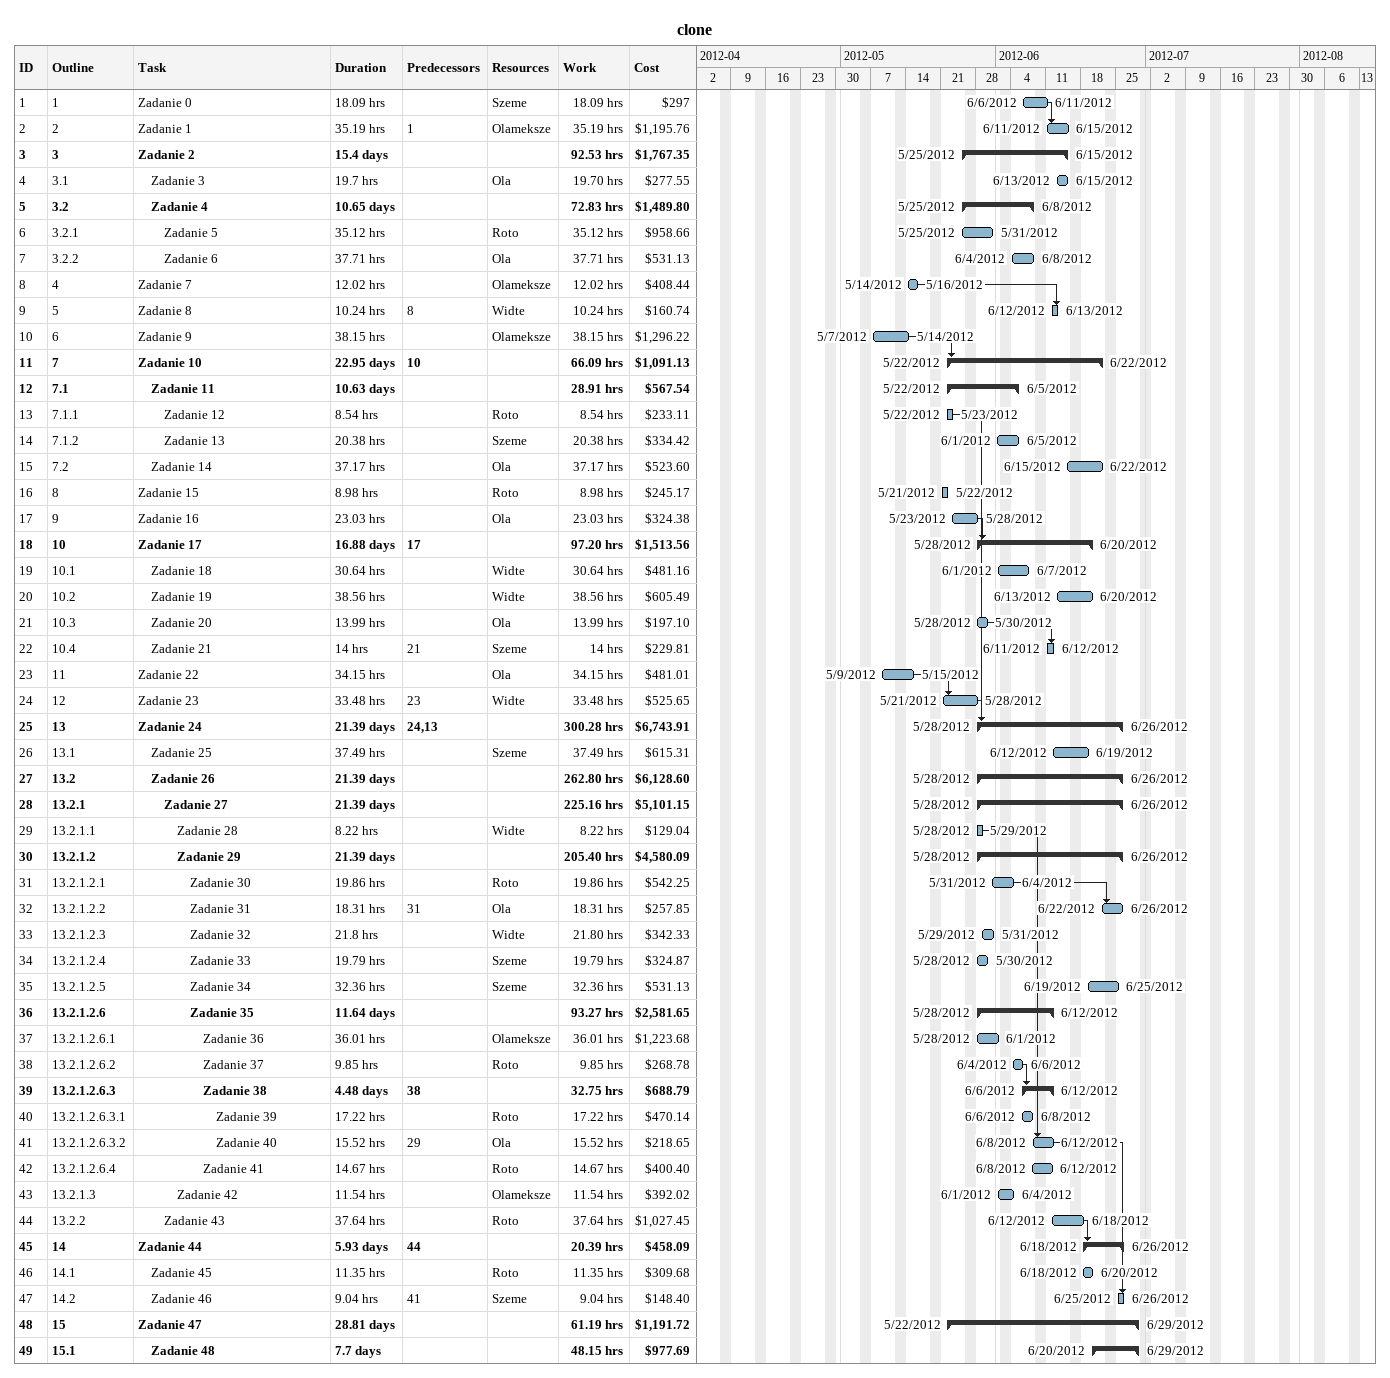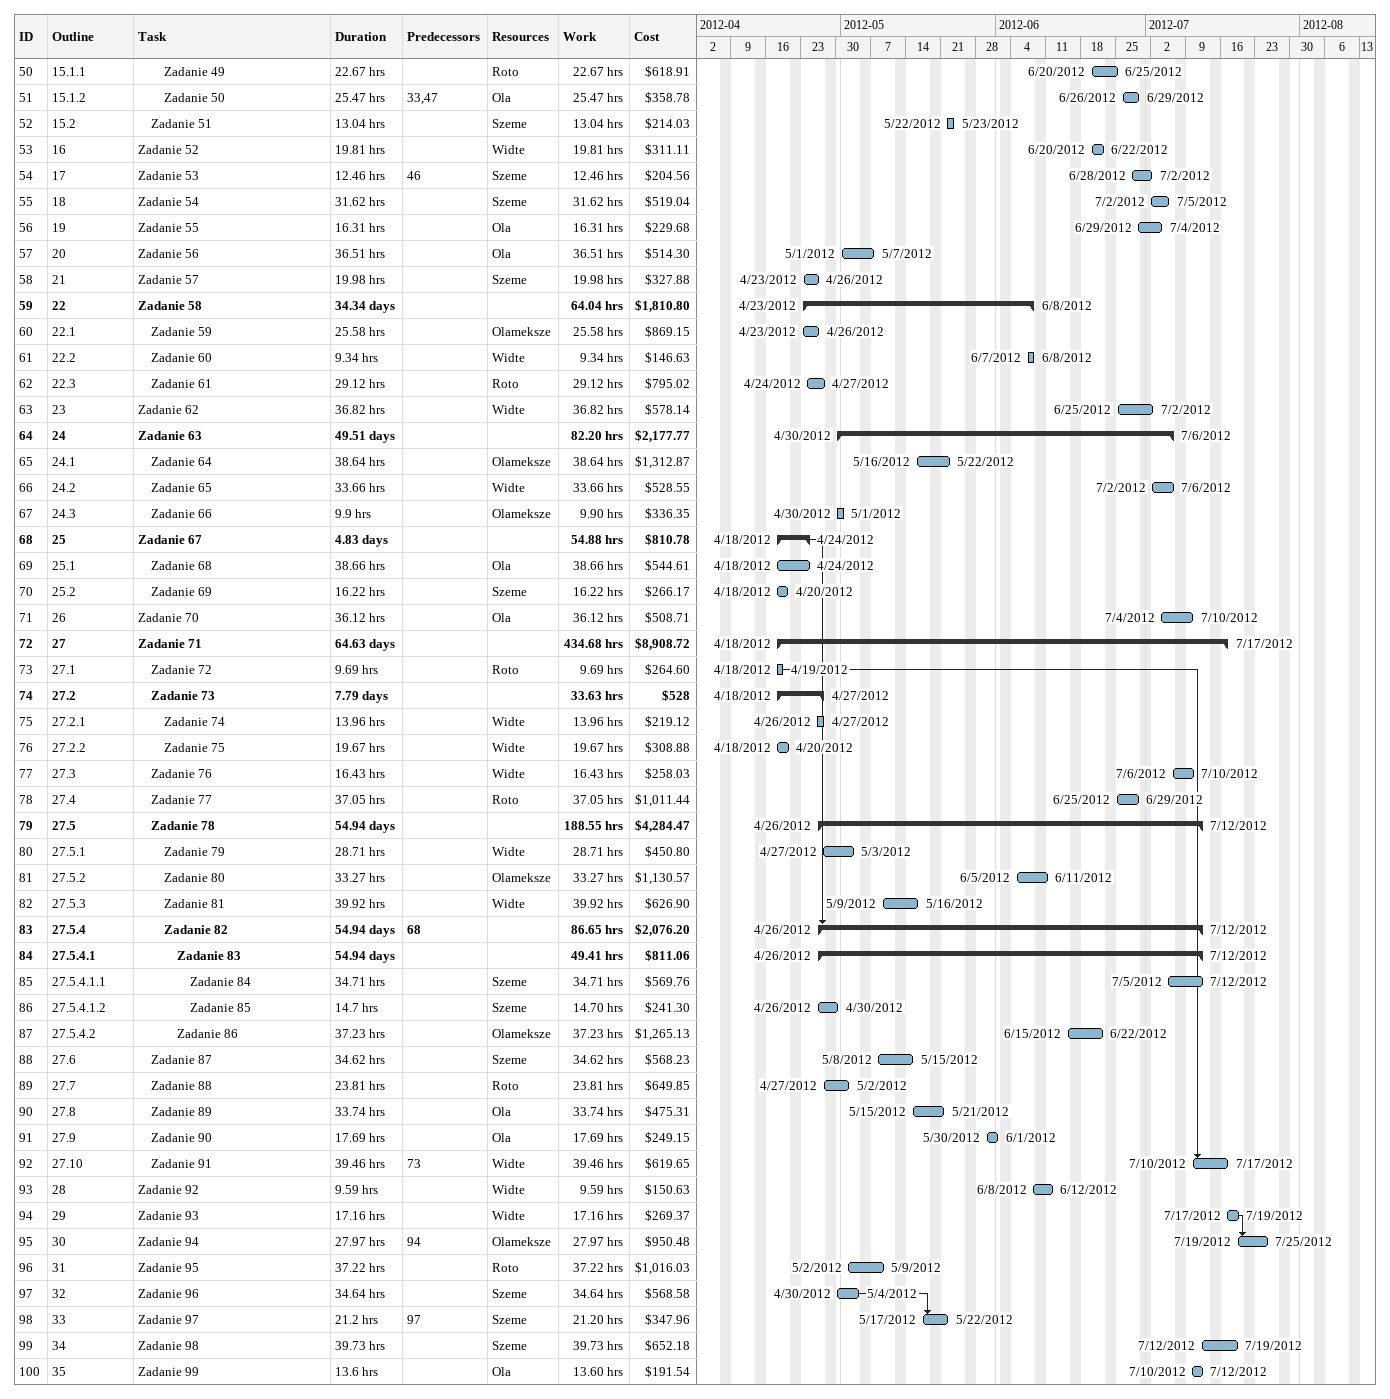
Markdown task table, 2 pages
clone

| ID | WBS | Task | Duration | Start | Finish | Predecessors | Resources | Work (h) | Cost ($) |
|---|---|---|---|---|---|---|---|---|---|
| 1 | 1 | Zadanie 0 | 18.09h | 2012-06-06 | 2012-06-11 |  | Szeme | 18.09 | 297 |
| 2 | 2 | Zadanie 1 | 35.19h | 2012-06-11 | 2012-06-15 | 1 | Olameksze | 35.19 | 1195.76 |
| 3 | 3 | **Zadanie 2** | 15.4d | 2012-05-25 | 2012-06-15 |  |  | 92.53 | 1767.35 |
| 4 | 3.1 | Zadanie 3 | 19.7h | 2012-06-13 | 2012-06-15 |  | Ola | 19.70 | 277.55 |
| 5 | 3.2 | **Zadanie 4** | 10.65d | 2012-05-25 | 2012-06-08 |  |  | 72.83 | 1489.80 |
| 6 | 3.2.1 | Zadanie 5 | 35.12h | 2012-05-25 | 2012-05-31 |  | Roto | 35.12 | 958.66 |
| 7 | 3.2.2 | Zadanie 6 | 37.71h | 2012-06-04 | 2012-06-08 |  | Ola | 37.71 | 531.13 |
| 8 | 4 | Zadanie 7 | 12.02h | 2012-05-14 | 2012-05-16 |  | Olameksze | 12.02 | 408.44 |
| 9 | 5 | Zadanie 8 | 10.24h | 2012-06-12 | 2012-06-13 | 8 | Widte | 10.24 | 160.74 |
| 10 | 6 | Zadanie 9 | 38.15h | 2012-05-07 | 2012-05-14 |  | Olameksze | 38.15 | 1296.22 |
| 11 | 7 | **Zadanie 10** | 22.95d | 2012-05-22 | 2012-06-22 | 10 |  | 66.09 | 1091.13 |
| 12 | 7.1 | **Zadanie 11** | 10.63d | 2012-05-22 | 2012-06-05 |  |  | 28.91 | 567.54 |
| 13 | 7.1.1 | Zadanie 12 | 8.54h | 2012-05-22 | 2012-05-23 |  | Roto | 8.54 | 233.11 |
| 14 | 7.1.2 | Zadanie 13 | 20.38h | 2012-06-01 | 2012-06-05 |  | Szeme | 20.38 | 334.42 |
| 15 | 7.2 | Zadanie 14 | 37.17h | 2012-06-15 | 2012-06-22 |  | Ola | 37.17 | 523.60 |
| 16 | 8 | Zadanie 15 | 8.98h | 2012-05-21 | 2012-05-22 |  | Roto | 8.98 | 245.17 |
| 17 | 9 | Zadanie 16 | 23.03h | 2012-05-23 | 2012-05-28 |  | Ola | 23.03 | 324.38 |
| 18 | 10 | **Zadanie 17** | 16.88d | 2012-05-28 | 2012-06-20 | 17 |  | 97.20 | 1513.56 |
| 19 | 10.1 | Zadanie 18 | 30.64h | 2012-06-01 | 2012-06-07 |  | Widte | 30.64 | 481.16 |
| 20 | 10.2 | Zadanie 19 | 38.56h | 2012-06-13 | 2012-06-20 |  | Widte | 38.56 | 605.49 |
| 21 | 10.3 | Zadanie 20 | 13.99h | 2012-05-28 | 2012-05-30 |  | Ola | 13.99 | 197.10 |
| 22 | 10.4 | Zadanie 21 | 14h | 2012-06-11 | 2012-06-12 | 21 | Szeme | 14 | 229.81 |
| 23 | 11 | Zadanie 22 | 34.15h | 2012-05-09 | 2012-05-15 |  | Ola | 34.15 | 481.01 |
| 24 | 12 | Zadanie 23 | 33.48h | 2012-05-21 | 2012-05-28 | 23 | Widte | 33.48 | 525.65 |
| 25 | 13 | **Zadanie 24** | 21.39d | 2012-05-28 | 2012-06-26 | 24, 13 |  | 300.28 | 6743.91 |
| 26 | 13.1 | Zadanie 25 | 37.49h | 2012-06-12 | 2012-06-19 |  | Szeme | 37.49 | 615.31 |
| 27 | 13.2 | **Zadanie 26** | 21.39d | 2012-05-28 | 2012-06-26 |  |  | 262.80 | 6128.60 |
| 28 | 13.2.1 | **Zadanie 27** | 21.39d | 2012-05-28 | 2012-06-26 |  |  | 225.16 | 5101.15 |
| 29 | 13.2.1.1 | Zadanie 28 | 8.22h | 2012-05-28 | 2012-05-29 |  | Widte | 8.22 | 129.04 |
| 30 | 13.2.1.2 | **Zadanie 29** | 21.39d | 2012-05-28 | 2012-06-26 |  |  | 205.40 | 4580.09 |
| 31 | 13.2.1.2.1 | Zadanie 30 | 19.86h | 2012-05-31 | 2012-06-04 |  | Roto | 19.86 | 542.25 |
| 32 | 13.2.1.2.2 | Zadanie 31 | 18.31h | 2012-06-22 | 2012-06-26 | 31 | Ola | 18.31 | 257.85 |
| 33 | 13.2.1.2.3 | Zadanie 32 | 21.8h | 2012-05-29 | 2012-05-31 |  | Widte | 21.80 | 342.33 |
| 34 | 13.2.1.2.4 | Zadanie 33 | 19.79h | 2012-05-28 | 2012-05-30 |  | Szeme | 19.79 | 324.87 |
| 35 | 13.2.1.2.5 | Zadanie 34 | 32.36h | 2012-06-19 | 2012-06-25 |  | Szeme | 32.36 | 531.13 |
| 36 | 13.2.1.2.6 | **Zadanie 35** | 11.64d | 2012-05-28 | 2012-06-12 |  |  | 93.27 | 2581.65 |
| 37 | 13.2.1.2.6.1 | Zadanie 36 | 36.01h | 2012-05-28 | 2012-06-01 |  | Olameksze | 36.01 | 1223.68 |
| 38 | 13.2.1.2.6.2 | Zadanie 37 | 9.85h | 2012-06-04 | 2012-06-06 |  | Roto | 9.85 | 268.78 |
| 39 | 13.2.1.2.6.3 | **Zadanie 38** | 4.48d | 2012-06-06 | 2012-06-12 | 38 |  | 32.75 | 688.79 |
| 40 | 13.2.1.2.6.3.1 | Zadanie 39 | 17.22h | 2012-06-06 | 2012-06-08 |  | Roto | 17.22 | 470.14 |
| 41 | 13.2.1.2.6.3.2 | Zadanie 40 | 15.52h | 2012-06-08 | 2012-06-12 | 29 | Ola | 15.52 | 218.65 |
| 42 | 13.2.1.2.6.4 | Zadanie 41 | 14.67h | 2012-06-08 | 2012-06-12 |  | Roto | 14.67 | 400.40 |
| 43 | 13.2.1.3 | Zadanie 42 | 11.54h | 2012-06-01 | 2012-06-04 |  | Olameksze | 11.54 | 392.02 |
| 44 | 13.2.2 | Zadanie 43 | 37.64h | 2012-06-12 | 2012-06-18 |  | Roto | 37.64 | 1027.45 |
| 45 | 14 | **Zadanie 44** | 5.93d | 2012-06-18 | 2012-06-26 | 44 |  | 20.39 | 458.09 |
| 46 | 14.1 | Zadanie 45 | 11.35h | 2012-06-18 | 2012-06-20 |  | Roto | 11.35 | 309.68 |
| 47 | 14.2 | Zadanie 46 | 9.04h | 2012-06-25 | 2012-06-26 | 41 | Szeme | 9.04 | 148.40 |
| 48 | 15 | **Zadanie 47** | 28.81d | 2012-05-22 | 2012-06-29 |  |  | 61.19 | 1191.72 |
| 49 | 15.1 | **Zadanie 48** | 7.7d | 2012-06-20 | 2012-06-29 |  |  | 48.15 | 977.69 |
| 50 | 15.1.1 | Zadanie 49 | 22.67h | 2012-06-20 | 2012-06-25 |  | Roto | 22.67 | 618.91 |
| 51 | 15.1.2 | Zadanie 50 | 25.47h | 2012-06-26 | 2012-06-29 | 33, 47 | Ola | 25.47 | 358.78 |
| 52 | 15.2 | Zadanie 51 | 13.04h | 2012-05-22 | 2012-05-23 |  | Szeme | 13.04 | 214.03 |
| 53 | 16 | Zadanie 52 | 19.81h | 2012-06-20 | 2012-06-22 |  | Widte | 19.81 | 311.11 |
| 54 | 17 | Zadanie 53 | 12.46h | 2012-06-28 | 2012-07-02 | 46 | Szeme | 12.46 | 204.56 |
| 55 | 18 | Zadanie 54 | 31.62h | 2012-07-02 | 2012-07-05 |  | Szeme | 31.62 | 519.04 |
| 56 | 19 | Zadanie 55 | 16.31h | 2012-06-29 | 2012-07-04 |  | Ola | 16.31 | 229.68 |
| 57 | 20 | Zadanie 56 | 36.51h | 2012-05-01 | 2012-05-07 |  | Ola | 36.51 | 514.30 |
| 58 | 21 | Zadanie 57 | 19.98h | 2012-04-23 | 2012-04-26 |  | Szeme | 19.98 | 327.88 |
| 59 | 22 | **Zadanie 58** | 34.34d | 2012-04-23 | 2012-06-08 |  |  | 64.04 | 1810.80 |
| 60 | 22.1 | Zadanie 59 | 25.58h | 2012-04-23 | 2012-04-26 |  | Olameksze | 25.58 | 869.15 |
| 61 | 22.2 | Zadanie 60 | 9.34h | 2012-06-07 | 2012-06-08 |  | Widte | 9.34 | 146.63 |
| 62 | 22.3 | Zadanie 61 | 29.12h | 2012-04-24 | 2012-04-27 |  | Roto | 29.12 | 795.02 |
| 63 | 23 | Zadanie 62 | 36.82h | 2012-06-25 | 2012-07-02 |  | Widte | 36.82 | 578.14 |
| 64 | 24 | **Zadanie 63** | 49.51d | 2012-04-30 | 2012-07-06 |  |  | 82.20 | 2177.77 |
| 65 | 24.1 | Zadanie 64 | 38.64h | 2012-05-16 | 2012-05-22 |  | Olameksze | 38.64 | 1312.87 |
| 66 | 24.2 | Zadanie 65 | 33.66h | 2012-07-02 | 2012-07-06 |  | Widte | 33.66 | 528.55 |
| 67 | 24.3 | Zadanie 66 | 9.9h | 2012-04-30 | 2012-05-01 |  | Olameksze | 9.90 | 336.35 |
| 68 | 25 | **Zadanie 67** | 4.83d | 2012-04-18 | 2012-04-24 |  |  | 54.88 | 810.78 |
| 69 | 25.1 | Zadanie 68 | 38.66h | 2012-04-18 | 2012-04-24 |  | Ola | 38.66 | 544.61 |
| 70 | 25.2 | Zadanie 69 | 16.22h | 2012-04-18 | 2012-04-20 |  | Szeme | 16.22 | 266.17 |
| 71 | 26 | Zadanie 70 | 36.12h | 2012-07-04 | 2012-07-10 |  | Ola | 36.12 | 508.71 |
| 72 | 27 | **Zadanie 71** | 64.63d | 2012-04-18 | 2012-07-17 |  |  | 434.68 | 8908.72 |
| 73 | 27.1 | Zadanie 72 | 9.69h | 2012-04-18 | 2012-04-19 |  | Roto | 9.69 | 264.60 |
| 74 | 27.2 | **Zadanie 73** | 7.79d | 2012-04-18 | 2012-04-27 |  |  | 33.63 | 528 |
| 75 | 27.2.1 | Zadanie 74 | 13.96h | 2012-04-26 | 2012-04-27 |  | Widte | 13.96 | 219.12 |
| 76 | 27.2.2 | Zadanie 75 | 19.67h | 2012-04-18 | 2012-04-20 |  | Widte | 19.67 | 308.88 |
| 77 | 27.3 | Zadanie 76 | 16.43h | 2012-07-06 | 2012-07-10 |  | Widte | 16.43 | 258.03 |
| 78 | 27.4 | Zadanie 77 | 37.05h | 2012-06-25 | 2012-06-29 |  | Roto | 37.05 | 1011.44 |
| 79 | 27.5 | **Zadanie 78** | 54.94d | 2012-04-26 | 2012-07-12 |  |  | 188.55 | 4284.47 |
| 80 | 27.5.1 | Zadanie 79 | 28.71h | 2012-04-27 | 2012-05-03 |  | Widte | 28.71 | 450.80 |
| 81 | 27.5.2 | Zadanie 80 | 33.27h | 2012-06-05 | 2012-06-11 |  | Olameksze | 33.27 | 1130.57 |
| 82 | 27.5.3 | Zadanie 81 | 39.92h | 2012-05-09 | 2012-05-16 |  | Widte | 39.92 | 626.90 |
| 83 | 27.5.4 | **Zadanie 82** | 54.94d | 2012-04-26 | 2012-07-12 | 68 |  | 86.65 | 2076.20 |
| 84 | 27.5.4.1 | **Zadanie 83** | 54.94d | 2012-04-26 | 2012-07-12 |  |  | 49.41 | 811.06 |
| 85 | 27.5.4.1.1 | Zadanie 84 | 34.71h | 2012-07-05 | 2012-07-12 |  | Szeme | 34.71 | 569.76 |
| 86 | 27.5.4.1.2 | Zadanie 85 | 14.7h | 2012-04-26 | 2012-04-30 |  | Szeme | 14.70 | 241.30 |
| 87 | 27.5.4.2 | Zadanie 86 | 37.23h | 2012-06-15 | 2012-06-22 |  | Olameksze | 37.23 | 1265.13 |
| 88 | 27.6 | Zadanie 87 | 34.62h | 2012-05-08 | 2012-05-15 |  | Szeme | 34.62 | 568.23 |
| 89 | 27.7 | Zadanie 88 | 23.81h | 2012-04-27 | 2012-05-02 |  | Roto | 23.81 | 649.85 |
| 90 | 27.8 | Zadanie 89 | 33.74h | 2012-05-15 | 2012-05-21 |  | Ola | 33.74 | 475.31 |
| 91 | 27.9 | Zadanie 90 | 17.69h | 2012-05-30 | 2012-06-01 |  | Ola | 17.69 | 249.15 |
| 92 | 27.10 | Zadanie 91 | 39.46h | 2012-07-10 | 2012-07-17 | 73 | Widte | 39.46 | 619.65 |
| 93 | 28 | Zadanie 92 | 9.59h | 2012-06-08 | 2012-06-12 |  | Widte | 9.59 | 150.63 |
| 94 | 29 | Zadanie 93 | 17.16h | 2012-07-17 | 2012-07-19 |  | Widte | 17.16 | 269.37 |
| 95 | 30 | Zadanie 94 | 27.97h | 2012-07-19 | 2012-07-25 | 94 | Olameksze | 27.97 | 950.48 |
| 96 | 31 | Zadanie 95 | 37.22h | 2012-05-02 | 2012-05-09 |  | Roto | 37.22 | 1016.03 |
| 97 | 32 | Zadanie 96 | 34.64h | 2012-04-30 | 2012-05-04 |  | Szeme | 34.64 | 568.58 |
| 98 | 33 | Zadanie 97 | 21.2h | 2012-05-17 | 2012-05-22 | 97 | Szeme | 21.20 | 347.96 |
| 99 | 34 | Zadanie 98 | 39.73h | 2012-07-12 | 2012-07-19 |  | Szeme | 39.73 | 652.18 |
| 100 | 35 | Zadanie 99 | 13.6h | 2012-07-10 | 2012-07-12 |  | Ola | 13.60 | 191.54 |
